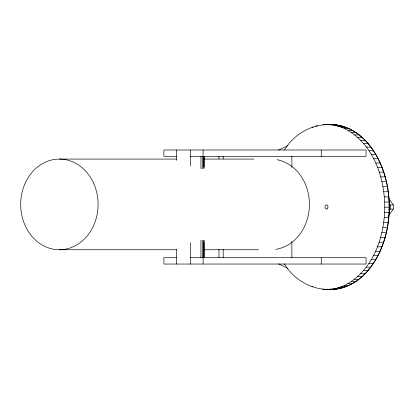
<?xml version="1.0" encoding="UTF-8"?>
<svg xmlns="http://www.w3.org/2000/svg" width="414" height="414" viewBox="0 0 414 414"><rect width="100%" height="100%" fill="white"/><g stroke="black" fill="none" stroke-linecap="round" stroke-linejoin="round"><path stroke-width="0.62" d="M284.294 263.759C296.74 284.806 325.57 297.216 347.791 283.652C373.868 268.241 384.559 236.099 384.725 207.191C384.658 178.253 374.059 146.064 348.055 130.477C325.947 116.779 297.024 128.935 284.49 149.935M322.682 289.189C366.768 294.514 390.091 244.415 389.207 207.191C390.2 169.968 367.089 119.693 322.967 124.769M388.404 215.953L393.3 209.137L393.3 204.889L388.404 198.068M278.503 150.163L287.818 145.676M326.625 124.619L336.566 124.63M330.279 124.795L334.76 124.795M333.922 125.297L338.404 125.297M315.706 126.042L317.626 126.042M337.534 126.12L342.016 126.12M312.135 127.16L313.414 127.16M341.105 127.258L345.586 127.258M344.614 128.713L349.095 128.713M348.055 130.477L352.537 130.477M351.408 132.547L355.89 132.547M354.663 134.907L359.145 134.907M357.81 137.552L362.291 137.552M360.832 140.47L365.314 140.47M363.72 143.653L368.196 143.653M366.457 147.084L370.939 147.084M369.04 150.753L373.516 150.753M371.451 154.645L375.933 154.645M176.83 156.321L163.892 156.321L163.892 149.987L366.064 149.987L366.064 156.321L190.492 156.321M373.687 158.738L378.168 158.738M59.399 159.074L176.374 159.074M204.164 159.074L253.922 159.074M375.736 163.028L380.218 163.028M377.589 167.484L382.07 167.484M379.245 172.105L383.726 172.105M380.689 176.856L385.17 176.856M381.92 181.73L386.402 181.73M382.929 186.704L387.411 186.704M383.721 191.754L388.203 191.754M384.285 196.867L388.767 196.867M384.622 202.022L389.103 202.022M388.679 204.889L393.3 204.914M384.725 207.191L389.207 207.191M388.808 209.137L393.3 209.137M384.601 212.366L389.082 212.366M384.249 217.516L388.73 217.516M383.669 222.623L388.151 222.623M382.862 227.674L387.344 227.674M381.832 232.637L386.314 232.637M380.585 237.501L385.067 237.501M379.12 242.247L383.602 242.247M377.454 246.853L381.936 246.853M59.399 249.745A45.338 38.699 90 0 0 92.912 181.741A45.338 38.699 90 0 0 25.885 181.741A45.338 38.699 90 0 0 59.399 249.745L176.374 249.745M204.164 249.745L258.45 249.745M375.581 251.298L380.062 251.298M373.521 255.573L377.998 255.573M176.83 257.705L163.892 257.705L163.892 264.039L366.064 264.039L366.064 257.705L190.492 257.705M371.27 259.656L375.752 259.656M368.843 263.527L373.324 263.527M366.25 267.175L370.732 267.175M363.497 270.59L367.979 270.59M360.599 273.752L365.081 273.752M357.572 276.65L362.048 276.65M354.415 279.274L358.897 279.274M351.15 281.608L355.631 281.608M347.791 283.652L352.273 283.652M344.344 285.396L348.826 285.396M311.856 286.726L313.139 286.726M340.831 286.824L345.307 286.824M337.255 287.942L341.736 287.942M333.637 288.739L338.119 288.739M329.994 289.215L334.476 289.215M326.341 289.365L336.566 289.37M278.503 263.832L287.818 268.324M390.314 204.914L390.314 209.137M321.259 149.987L321.259 156.321M321.259 257.705L321.259 264.039M291.87 156.321L291.87 167.297M291.87 241.559L291.87 257.705M223.172 156.321L223.172 158.904M223.172 249.306L223.172 257.705M218.97 156.321L218.97 158.904M218.97 249.306L218.97 257.705M204.174 156.43L204.174 168.027M204.174 240.198L204.174 257.596M203.911 156.43L203.911 166.738M203.911 242.128L203.911 257.596M203.74 156.43L203.74 168.674M203.74 240.198L203.74 257.596M203.088 149.987L203.088 156.321M203.088 257.705L203.088 264.039M202.637 156.43L202.637 168.674M202.637 240.198L202.637 257.596M200.945 156.43L200.945 168.674M200.945 240.198L200.945 257.596M190.492 149.987L190.492 166.097M190.492 242.775L190.492 264.039M176.493 149.987L176.493 160.296M176.493 249.218L176.493 264.039M327.95 124.749A82.37 58.245 -90 0 1 389.212 207.492A82.37 58.245 -90 0 1 327.272 289.22M277.038 159.68A45.338 38.699 -90 0 1 309.418 205.158A45.338 38.699 -90 0 1 275.776 249.357M327.774 208.066A2.106 1.49 -90 0 0 326.486 204.909A2.106 1.49 -90 0 0 325.197 208.066A2.106 1.49 -90 0 0 327.774 208.066"/></g></svg>
